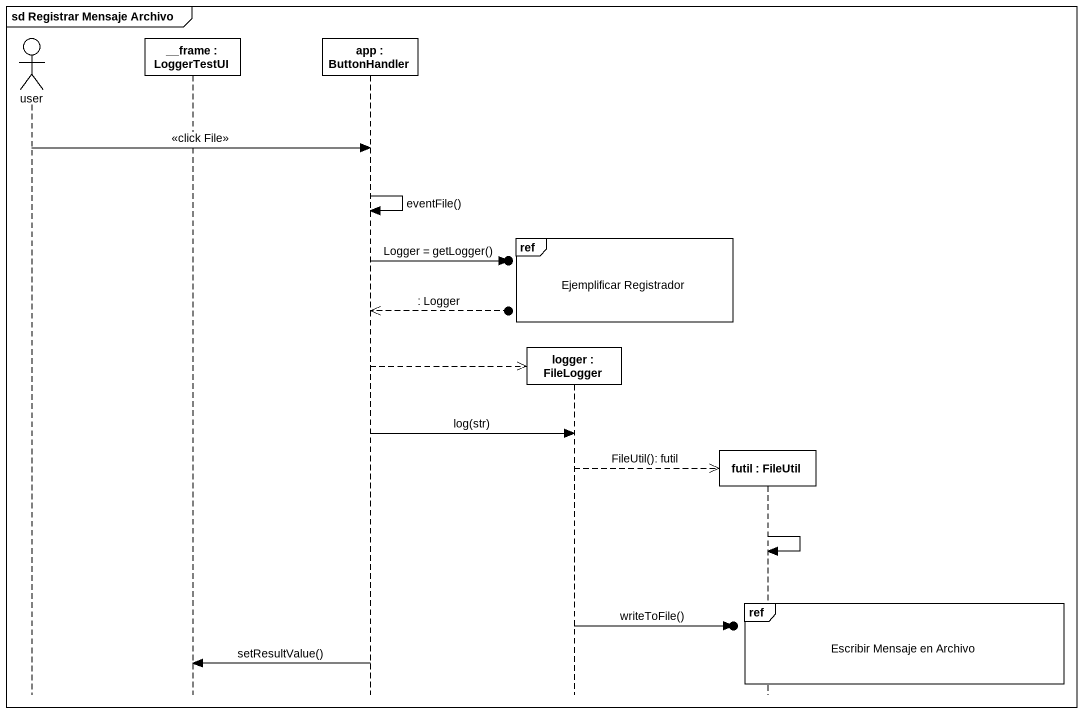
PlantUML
@startuml
mainframe sd Registrar Mensaje Archivo
hide footbox
actor user
participant "__frame : LoggerTestUI" as frame_
participant "app : ButtonHandler" as app
participant "logger : FileLogger" as logger
participant "futil : FileUtil" as futil

user -> app : <<click File>>
app -> app : eventFile()
ref over logger : Ejemplificar Registrador
app ->o] : Logger = getLogger()
app <<--o] : : Logger
app -->> logger **
app -> logger : log(str)
logger -->> futil ** : FileUtil(): futil
futil -> futil
ref over futil : Escribir Mensaje en Archivo
logger ->o] : writeToFile()
app -> frame_ : setResultValue()
@enduml
